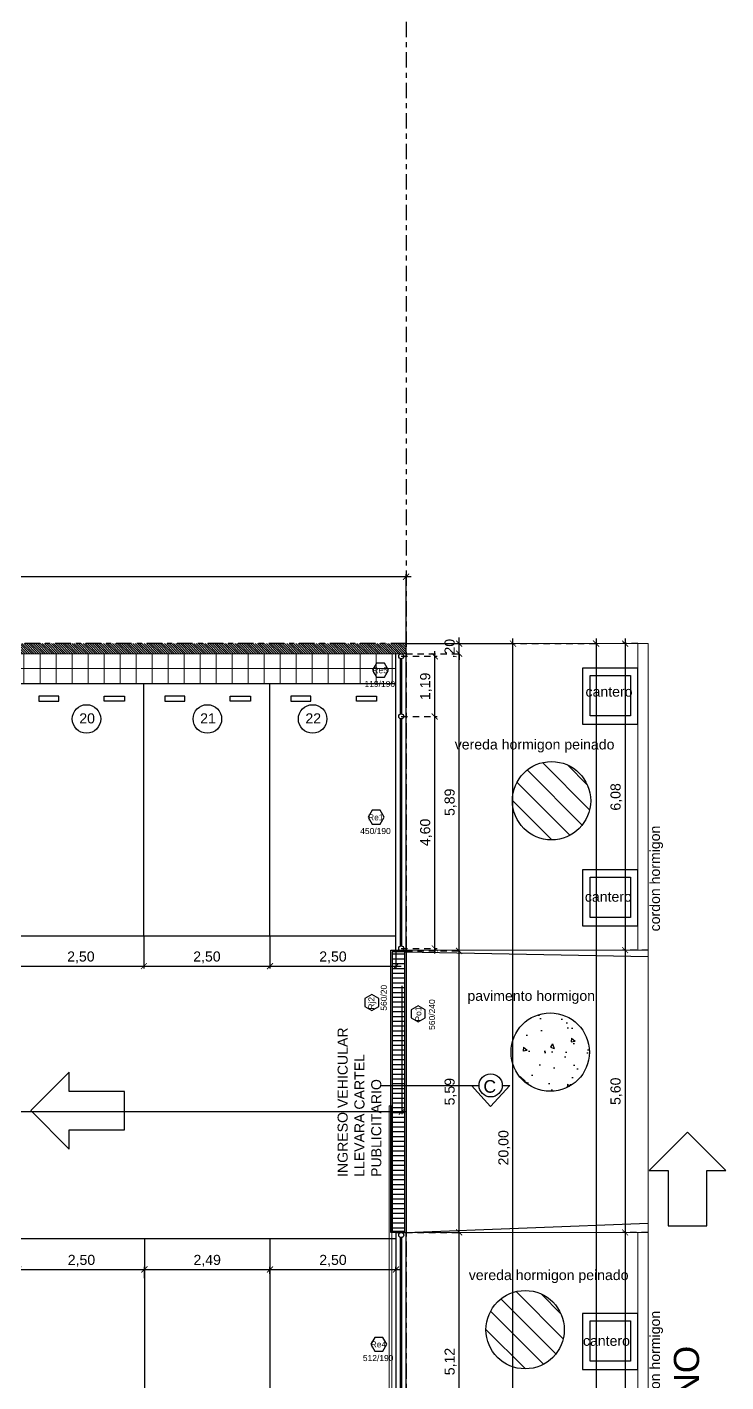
# Model space of a CAD drawing. Header units: metres. Extents: x 1166 to 1459, y -137 to 62.
# Drawn here: x 1329.66 to 1343.52, y -12.56 to 14.31 of the extents above; entities that cross this region are included whole.
import ezdxf

# ---------------------------------------------------------------- set-up
doc = ezdxf.new("R2010")
doc.units = ezdxf.units.M
doc.header["$LTSCALE"] = 0.508
doc.header["$PDMODE"] = 1
doc.header["$PDSIZE"] = -2
doc.linetypes.add('ACAD_ISO10W100', pattern=[18, 12, -3, 0, -3])
doc.linetypes.add('HIDDEN', pattern=[0.375, 0.25, -0.125])
doc.layers.get('0').update_dxf_attribs({"color": 9})
doc.layers.get('Defpoints').update_dxf_attribs({"color": 9})
for name, color, linetype in [('1-EJES', 9, 'ACAD_ISO10W100'), ('2-Corte', 9, 'Continuous'), ('2-Desig-Carp', 9, 'Continuous'), ('2-texto', 9, 'Continuous'), ('3-muros', 9, 'Continuous'), ('3-VISTA', 9, 'Continuous'), ('4-carpinterias', 9, 'Continuous'), ('8-cotas-100', 9, 'Continuous'), ('9-Hatch', 9, 'Continuous'), ('9-Hatch existente', 9, 'Continuous'), ('9-PISOS', 9, 'Continuous'), ('arq 0.09', 9, 'Continuous'), ('arq carpinterias', 9, 'Continuous'), ('arq gris 252', 9, 'Continuous'), ('artef', 9, 'Continuous')]:
    doc.layers.add(name, color=color, linetype=linetype)
doc.styles.add('swiss', font='swissel.ttf')
doc.dimstyles.new('dim-100', dxfattribs={"dimtxt": 0.2, "dimasz": 0.12, "dimexe": 0.05, "dimexo": 0, "dimgap": 0.05, "dimtad": 1, "dimzin": 4, "dimtxsty": 'swiss', "dimblk": 'ARCHTICK', "dimcen": 0.5, "dimdle": 0.1, "dimclrd": 256, "dimclre": 252, "dimclrt": 256, "dimadec": 0, "dimazin": 0, "dimtfac": 1, "dimtix": 1, "dimtmove": 2, "dimatfit": 3, "dimldrblk": 'OPEN30', "dimfxl": 0.05, "dimtolj": 1, "dimtzin": 0, "dimarcsym": 0})

# ---------------------------------------------------------------- blocks, each defined once
blk = doc.blocks.new('_ARCHTICK')
at = {"color": 0, "linetype": 'ByBlock', "const_width": 0.15}
blk.add_lwpolyline([(-0.5, -0.5), (0.5, 0.5)], dxfattribs=at)
blk = doc.blocks.new('*D20')
at = {"layer": '8-cotas-100', "linetype": 'Continuous', "lineweight": -2, "transparency": 16777216}
blk.add_line((1339.295, -18.017), (1339.295, 2.183), dxfattribs=at)
at = {"layer": '8-cotas-100', "color": 252, "linetype": 'Continuous', "lineweight": -2, "transparency": 16777216}
for p, q in [((1337.174, 2.083), (1339.345, 2.083)), ((1337.174, -17.917), (1339.345, -17.917))]:
    blk.add_line(p, q, dxfattribs=at)
at = {"layer": 'Defpoints', "color": 0, "linetype": 'Continuous', "transparency": 16777216}
for p in [(1337.174, 2.083), (1339.295, 2.083), (1337.174, -17.917)]:
    blk.add_point(p, dxfattribs=at)
at = {"layer": '8-cotas-100', "linetype": 'Continuous', "lineweight": -2, "transparency": 16777216, "xscale": 0.12, "yscale": 0.12, "zscale": 0.12}
for p, rotation in [((1339.295, 2.083), 90), ((1339.295, -17.917), 270)]:
    blk.add_blockref('_ARCHTICK', p, dxfattribs=dict(at, rotation=rotation))
at = {"layer": '8-cotas-100', "linetype": 'Continuous', "lineweight": 0, "transparency": 16777216, "insert": (1339.123, -7.917), "char_height": 0.2, "attachment_point": 5, "rotation": 90, "style": 'swiss'}
blk.add_mtext('\\A1;20,00', dxfattribs=at)
blk = doc.blocks.new('_Open30')
at = {"color": 0, "linetype": 'ByBlock', "lineweight": -2}
for p, q in [((-1, 0.27), (0, 0)), ((0, 0), (-1, -0.27)), ((0, 0), (-1, 0))]:
    blk.add_line(p, q, dxfattribs=at)
blk = doc.blocks.new('*D21')
at = {"layer": '8-cotas-100', "linetype": 'Continuous', "lineweight": -2, "transparency": 16777216}
blk.add_line((1337.274, 3.411), (1302.074, 3.411), dxfattribs=at)
at = {"layer": '8-cotas-100', "color": 252, "linetype": 'Continuous', "lineweight": -2, "transparency": 16777216}
for p, q in [((1302.174, 2.083), (1302.174, 3.461)), ((1337.174, 2.083), (1337.174, 3.461))]:
    blk.add_line(p, q, dxfattribs=at)
at = {"layer": 'Defpoints', "color": 0, "linetype": 'Continuous', "transparency": 16777216}
for p in [(1302.174, 3.411), (1302.174, 2.083), (1337.174, 2.083)]:
    blk.add_point(p, dxfattribs=at)
at = {"layer": '8-cotas-100', "linetype": 'Continuous', "lineweight": -2, "transparency": 16777216, "xscale": 0.12, "yscale": 0.12, "zscale": 0.12, "rotation": 180}
blk.add_blockref('_ARCHTICK', (1302.174, 3.411), dxfattribs=at)
at = {"layer": '8-cotas-100', "linetype": 'Continuous', "lineweight": -2, "transparency": 16777216, "xscale": 0.12, "yscale": 0.12, "zscale": 0.12}
blk.add_blockref('_ARCHTICK', (1337.174, 3.411), dxfattribs=at)
at = {"layer": '8-cotas-100', "linetype": 'Continuous', "lineweight": 0, "transparency": 16777216, "insert": (1319.674, 3.583), "char_height": 0.2, "attachment_point": 5, "style": 'swiss'}
blk.add_mtext('\\A1;35,00', dxfattribs=at)
blk = doc.blocks.new('*D71')
at = {"layer": '8-cotas-100', "color": 252, "linetype": 'Continuous', "lineweight": -2, "transparency": 16777216}
for p, q in [((1329.474, -3.717), (1329.474, -4.363)), ((1331.974, -3.717), (1331.974, -4.363))]:
    blk.add_line(p, q, dxfattribs=at)
at = {"layer": '8-cotas-100', "linetype": 'Continuous', "lineweight": -2, "transparency": 16777216}
blk.add_line((1329.374, -4.313), (1332.074, -4.313), dxfattribs=at)
at = {"layer": 'Defpoints', "color": 0, "linetype": 'Continuous', "transparency": 16777216}
for p in [(1329.474, -3.717), (1331.974, -3.717), (1331.974, -4.313)]:
    blk.add_point(p, dxfattribs=at)
at = {"layer": '8-cotas-100', "linetype": 'Continuous', "lineweight": -2, "transparency": 16777216, "xscale": 0.12, "yscale": 0.12, "zscale": 0.12, "rotation": 180}
blk.add_blockref('_ARCHTICK', (1329.474, -4.313), dxfattribs=at)
at = {"layer": '8-cotas-100', "linetype": 'Continuous', "lineweight": -2, "transparency": 16777216, "xscale": 0.12, "yscale": 0.12, "zscale": 0.12}
blk.add_blockref('_ARCHTICK', (1331.974, -4.313), dxfattribs=at)
at = {"layer": '8-cotas-100', "linetype": 'Continuous', "lineweight": 0, "transparency": 16777216, "insert": (1330.724, -4.141), "char_height": 0.2, "attachment_point": 5, "style": 'swiss'}
blk.add_mtext('\\A1;2,50', dxfattribs=at)
blk = doc.blocks.new('*D72')
at = {"layer": '8-cotas-100', "color": 252, "linetype": 'Continuous', "lineweight": -2, "transparency": 16777216}
for p, q in [((1331.974, -3.717), (1331.974, -4.363)), ((1334.474, -3.717), (1334.474, -4.363))]:
    blk.add_line(p, q, dxfattribs=at)
at = {"layer": '8-cotas-100', "linetype": 'Continuous', "lineweight": -2, "transparency": 16777216}
blk.add_line((1331.874, -4.313), (1334.574, -4.313), dxfattribs=at)
at = {"layer": 'Defpoints', "color": 0, "linetype": 'Continuous', "transparency": 16777216}
for p in [(1331.974, -3.717), (1334.474, -3.717), (1334.474, -4.313)]:
    blk.add_point(p, dxfattribs=at)
at = {"layer": '8-cotas-100', "linetype": 'Continuous', "lineweight": -2, "transparency": 16777216, "xscale": 0.12, "yscale": 0.12, "zscale": 0.12, "rotation": 180}
blk.add_blockref('_ARCHTICK', (1331.974, -4.313), dxfattribs=at)
at = {"layer": '8-cotas-100', "linetype": 'Continuous', "lineweight": -2, "transparency": 16777216, "xscale": 0.12, "yscale": 0.12, "zscale": 0.12}
blk.add_blockref('_ARCHTICK', (1334.474, -4.313), dxfattribs=at)
at = {"layer": '8-cotas-100', "linetype": 'Continuous', "lineweight": 0, "transparency": 16777216, "insert": (1333.224, -4.141), "char_height": 0.2, "attachment_point": 5, "style": 'swiss'}
blk.add_mtext('\\A1;2,50', dxfattribs=at)
blk = doc.blocks.new('*D73')
at = {"layer": '8-cotas-100', "color": 252, "linetype": 'Continuous', "lineweight": -2, "transparency": 16777216}
for p, q in [((1302.174, -4.705), (1302.174, -7.249)), ((1337.091, -4.705), (1337.091, -7.249))]:
    blk.add_line(p, q, dxfattribs=at)
at = {"layer": '8-cotas-100', "linetype": 'Continuous', "lineweight": -2, "transparency": 16777216}
blk.add_line((1302.074, -7.199), (1337.191, -7.199), dxfattribs=at)
at = {"layer": 'Defpoints', "color": 0, "linetype": 'Continuous', "transparency": 16777216}
for p in [(1302.174, -4.705), (1337.091, -4.705), (1337.091, -7.199)]:
    blk.add_point(p, dxfattribs=at)
at = {"layer": '8-cotas-100', "linetype": 'Continuous', "lineweight": -2, "transparency": 16777216, "xscale": 0.12, "yscale": 0.12, "zscale": 0.12, "rotation": 180}
blk.add_blockref('_ARCHTICK', (1302.174, -7.199), dxfattribs=at)
at = {"layer": '8-cotas-100', "linetype": 'Continuous', "lineweight": -2, "transparency": 16777216, "xscale": 0.12, "yscale": 0.12, "zscale": 0.12}
blk.add_blockref('_ARCHTICK', (1337.091, -7.199), dxfattribs=at)
at = {"layer": '8-cotas-100', "linetype": 'Continuous', "lineweight": 0, "transparency": 16777216, "insert": (1319.632, -7.027), "char_height": 0.2, "attachment_point": 5, "style": 'swiss'}
blk.add_mtext('\\A1;34,92', dxfattribs=at)
blk = doc.blocks.new('*D76')
at = {"layer": '8-cotas-100', "linetype": 'Continuous', "lineweight": -2, "transparency": 16777216}
blk.add_line((1329.385, -10.331), (1332.085, -10.331), dxfattribs=at)
at = {"layer": '8-cotas-100', "color": 252, "linetype": 'Continuous', "lineweight": -2, "transparency": 16777216}
for p, q in [((1329.485, -10.5), (1329.485, -10.281)), ((1331.985, -10.5), (1331.985, -10.281))]:
    blk.add_line(p, q, dxfattribs=at)
at = {"layer": 'Defpoints', "color": 0, "linetype": 'Continuous', "transparency": 16777216}
for p in [(1331.985, -10.331), (1329.485, -10.5), (1331.985, -10.5)]:
    blk.add_point(p, dxfattribs=at)
at = {"layer": '8-cotas-100', "linetype": 'Continuous', "lineweight": -2, "transparency": 16777216, "xscale": 0.12, "yscale": 0.12, "zscale": 0.12, "rotation": 180}
blk.add_blockref('_ARCHTICK', (1329.485, -10.331), dxfattribs=at)
at = {"layer": '8-cotas-100', "linetype": 'Continuous', "lineweight": -2, "transparency": 16777216, "xscale": 0.12, "yscale": 0.12, "zscale": 0.12}
blk.add_blockref('_ARCHTICK', (1331.985, -10.331), dxfattribs=at)
at = {"layer": '8-cotas-100', "linetype": 'Continuous', "lineweight": 0, "transparency": 16777216, "insert": (1330.735, -10.159), "char_height": 0.2, "attachment_point": 5, "style": 'swiss'}
blk.add_mtext('\\A1;2,50', dxfattribs=at)
blk = doc.blocks.new('*D131')
at = {"layer": '8-cotas-100', "linetype": 'Continuous', "lineweight": -2, "transparency": 16777216}
blk.add_line((1331.885, -10.331), (1334.574, -10.331), dxfattribs=at)
at = {"layer": '8-cotas-100', "color": 252, "linetype": 'Continuous', "lineweight": -2, "transparency": 16777216}
for p, q in [((1331.985, -10.5), (1331.985, -10.281)), ((1334.474, -10.416), (1334.474, -10.281))]:
    blk.add_line(p, q, dxfattribs=at)
at = {"layer": 'Defpoints', "color": 0, "linetype": 'Continuous', "transparency": 16777216}
for p in [(1334.474, -10.331), (1334.474, -10.416), (1331.985, -10.5)]:
    blk.add_point(p, dxfattribs=at)
at = {"layer": '8-cotas-100', "linetype": 'Continuous', "lineweight": -2, "transparency": 16777216, "xscale": 0.12, "yscale": 0.12, "zscale": 0.12, "rotation": 180}
blk.add_blockref('_ARCHTICK', (1331.985, -10.331), dxfattribs=at)
at = {"layer": '8-cotas-100', "linetype": 'Continuous', "lineweight": -2, "transparency": 16777216, "xscale": 0.12, "yscale": 0.12, "zscale": 0.12}
blk.add_blockref('_ARCHTICK', (1334.474, -10.331), dxfattribs=at)
at = {"layer": '8-cotas-100', "linetype": 'Continuous', "lineweight": 0, "transparency": 16777216, "insert": (1333.229, -10.159), "char_height": 0.2, "attachment_point": 5, "style": 'swiss'}
blk.add_mtext('\\A1;2,49', dxfattribs=at)
blk = doc.blocks.new('*D132')
at = {"layer": '8-cotas-100', "linetype": 'Continuous', "lineweight": -2, "transparency": 16777216}
blk.add_line((1334.374, -10.331), (1337.074, -10.331), dxfattribs=at)
at = {"layer": '8-cotas-100', "color": 252, "linetype": 'Continuous', "lineweight": -2, "transparency": 16777216}
for p, q in [((1334.474, -10.416), (1334.474, -10.281)), ((1336.974, -10.331), (1336.974, -10.281))]:
    blk.add_line(p, q, dxfattribs=at)
at = {"layer": 'Defpoints', "color": 0, "linetype": 'Continuous', "transparency": 16777216}
for p in [(1334.474, -10.416), (1336.974, -10.331), (1336.974, -10.331)]:
    blk.add_point(p, dxfattribs=at)
at = {"layer": '8-cotas-100', "linetype": 'Continuous', "lineweight": -2, "transparency": 16777216, "xscale": 0.12, "yscale": 0.12, "zscale": 0.12, "rotation": 180}
blk.add_blockref('_ARCHTICK', (1334.474, -10.331), dxfattribs=at)
at = {"layer": '8-cotas-100', "linetype": 'Continuous', "lineweight": -2, "transparency": 16777216, "xscale": 0.12, "yscale": 0.12, "zscale": 0.12}
blk.add_blockref('_ARCHTICK', (1336.974, -10.331), dxfattribs=at)
at = {"layer": '8-cotas-100', "linetype": 'Continuous', "lineweight": 0, "transparency": 16777216, "insert": (1335.724, -10.159), "char_height": 0.2, "attachment_point": 5, "style": 'swiss'}
blk.add_mtext('\\A1;2,50', dxfattribs=at)
blk = doc.blocks.new('*D197')
at = {"layer": '8-cotas-100', "color": 252, "linetype": 'Continuous', "lineweight": -2, "transparency": 16777216}
for p, q in [((1334.474, -3.717), (1334.474, -4.363)), ((1336.974, -4.011), (1336.974, -4.363))]:
    blk.add_line(p, q, dxfattribs=at)
at = {"layer": '8-cotas-100', "linetype": 'Continuous', "lineweight": -2, "transparency": 16777216}
blk.add_line((1334.374, -4.313), (1337.074, -4.313), dxfattribs=at)
at = {"layer": 'Defpoints', "color": 0, "linetype": 'Continuous', "transparency": 16777216}
for p in [(1334.474, -3.717), (1336.974, -4.011), (1336.974, -4.313)]:
    blk.add_point(p, dxfattribs=at)
at = {"layer": '8-cotas-100', "linetype": 'Continuous', "lineweight": -2, "transparency": 16777216, "xscale": 0.12, "yscale": 0.12, "zscale": 0.12, "rotation": 180}
blk.add_blockref('_ARCHTICK', (1334.474, -4.313), dxfattribs=at)
at = {"layer": '8-cotas-100', "linetype": 'Continuous', "lineweight": -2, "transparency": 16777216, "xscale": 0.12, "yscale": 0.12, "zscale": 0.12}
blk.add_blockref('_ARCHTICK', (1336.974, -4.313), dxfattribs=at)
at = {"layer": '8-cotas-100', "linetype": 'Continuous', "lineweight": 0, "transparency": 16777216, "insert": (1335.724, -4.141), "char_height": 0.2, "attachment_point": 5, "style": 'swiss'}
blk.add_mtext('\\A1;2,50', dxfattribs=at)
blk = doc.blocks.new('*D239')
at = {"layer": '3-muros', "color": 252, "linetype": 'HIDDEN', "lineweight": -2, "transparency": 16777216}
for p, q in [((1337.174, -9.596), (1338.277, -9.596)), ((1337.194, -14.717), (1338.277, -14.717))]:
    blk.add_line(p, q, dxfattribs=at)
at = {"layer": '3-muros', "linetype": 'Continuous', "lineweight": -2, "transparency": 16777216}
blk.add_line((1338.227, -14.817), (1338.227, -9.496), dxfattribs=at)
at = {"layer": 'Defpoints', "color": 0, "linetype": 'Continuous', "transparency": 16777216}
for p in [(1337.174, -9.596), (1338.227, -9.596), (1337.194, -14.717)]:
    blk.add_point(p, dxfattribs=at)
at = {"layer": '3-muros', "linetype": 'Continuous', "lineweight": -2, "transparency": 16777216, "xscale": 0.12, "yscale": 0.12, "zscale": 0.12}
for p, rotation in [((1338.227, -9.596), 90), ((1338.227, -14.717), 270)]:
    blk.add_blockref('_ARCHTICK', p, dxfattribs=dict(at, rotation=rotation))
at = {"layer": '3-muros', "linetype": 'Continuous', "lineweight": 0, "transparency": 16777216, "insert": (1338.056, -12.157), "char_height": 0.2, "attachment_point": 5, "rotation": 90, "style": 'swiss'}
blk.add_mtext('\\A1;5,12', dxfattribs=at)
blk = doc.blocks.new('*D240')
at = {"layer": '3-muros', "color": 252, "linetype": 'HIDDEN', "lineweight": -2, "transparency": 16777216}
for p, q in [((1337.174, -4.011), (1338.277, -4.011)), ((1337.174, -9.596), (1338.277, -9.596))]:
    blk.add_line(p, q, dxfattribs=at)
at = {"layer": '3-muros', "linetype": 'Continuous', "lineweight": -2, "transparency": 16777216}
blk.add_line((1338.227, -9.696), (1338.227, -3.911), dxfattribs=at)
at = {"layer": 'Defpoints', "color": 0, "linetype": 'Continuous', "transparency": 16777216}
for p in [(1337.174, -4.011), (1338.227, -4.011), (1337.174, -9.596)]:
    blk.add_point(p, dxfattribs=at)
at = {"layer": '3-muros', "linetype": 'Continuous', "lineweight": -2, "transparency": 16777216, "xscale": 0.12, "yscale": 0.12, "zscale": 0.12}
for p, rotation in [((1338.227, -4.011), 90), ((1338.227, -9.596), 270)]:
    blk.add_blockref('_ARCHTICK', p, dxfattribs=dict(at, rotation=rotation))
at = {"layer": '3-muros', "linetype": 'Continuous', "lineweight": 0, "transparency": 16777216, "insert": (1338.056, -6.804), "char_height": 0.2, "attachment_point": 5, "rotation": 90, "style": 'swiss'}
blk.add_mtext('\\A1;5,59', dxfattribs=at)
blk = doc.blocks.new('*D241')
at = {"layer": '3-muros', "color": 252, "linetype": 'HIDDEN', "lineweight": -2, "transparency": 16777216}
for p, q in [((1337.174, 1.883), (1338.277, 1.883)), ((1337.174, -4.011), (1338.277, -4.011))]:
    blk.add_line(p, q, dxfattribs=at)
at = {"layer": '3-muros', "linetype": 'Continuous', "lineweight": -2, "transparency": 16777216}
blk.add_line((1338.227, -4.111), (1338.227, 1.983), dxfattribs=at)
at = {"layer": 'Defpoints', "color": 0, "linetype": 'Continuous', "transparency": 16777216}
for p in [(1337.174, 1.883), (1338.227, 1.883), (1337.174, -4.011)]:
    blk.add_point(p, dxfattribs=at)
at = {"layer": '3-muros', "linetype": 'Continuous', "lineweight": -2, "transparency": 16777216, "xscale": 0.12, "yscale": 0.12, "zscale": 0.12}
for p, rotation in [((1338.227, 1.883), 90), ((1338.227, -4.011), 270)]:
    blk.add_blockref('_ARCHTICK', p, dxfattribs=dict(at, rotation=rotation))
at = {"layer": '3-muros', "linetype": 'Continuous', "lineweight": 0, "transparency": 16777216, "insert": (1338.056, -1.064), "char_height": 0.2, "attachment_point": 5, "rotation": 90, "style": 'swiss'}
blk.add_mtext('\\A1;5,89', dxfattribs=at)
blk = doc.blocks.new('*D242')
at = {"layer": '3-muros', "linetype": 'Continuous', "lineweight": -2, "transparency": 16777216}
for p, q in [((1338.227, 2.083), (1338.227, 2.203)), ((1338.227, 1.883), (1338.227, 2.083)), ((1338.227, 1.883), (1338.227, 1.763))]:
    blk.add_line(p, q, dxfattribs=at)
at = {"layer": '3-muros', "color": 252, "linetype": 'HIDDEN', "lineweight": -2, "transparency": 16777216}
for p, q in [((1337.174, 2.083), (1338.277, 2.083)), ((1337.174, 1.883), (1338.277, 1.883))]:
    blk.add_line(p, q, dxfattribs=at)
at = {"layer": 'Defpoints', "color": 0, "linetype": 'Continuous', "transparency": 16777216}
for p in [(1337.174, 2.083), (1337.174, 1.883), (1338.227, 2.083)]:
    blk.add_point(p, dxfattribs=at)
at = {"layer": '3-muros', "linetype": 'Continuous', "lineweight": -2, "transparency": 16777216, "xscale": 0.12, "yscale": 0.12, "zscale": 0.12}
for p, rotation in [((1338.227, 2.083), 270), ((1338.227, 1.883), 90)]:
    blk.add_blockref('_ARCHTICK', p, dxfattribs=dict(at, rotation=rotation))
at = {"layer": '3-muros', "linetype": 'Continuous', "lineweight": 0, "transparency": 16777216, "insert": (1338.056, 1.983), "char_height": 0.2, "attachment_point": 5, "rotation": 90, "style": 'swiss'}
blk.add_mtext('\\A1;,20', dxfattribs=at)
blk = doc.blocks.new('*D535')
at = {"layer": '8-cotas-100', "color": 252, "linetype": 'HIDDEN', "lineweight": -2, "transparency": 16777216}
for p, q in [((1337.078, 0.639), (1337.792, 0.639)), ((1337.078, -3.961), (1337.792, -3.961))]:
    blk.add_line(p, q, dxfattribs=at)
at = {"layer": '8-cotas-100', "lineweight": -2, "transparency": 16777216}
blk.add_line((1337.742, -4.061), (1337.742, 0.739), dxfattribs=at)
at = {"layer": 'Defpoints', "color": 0, "transparency": 16777216}
for p in [(1337.078, 0.639), (1337.742, 0.639), (1337.078, -3.961)]:
    blk.add_point(p, dxfattribs=at)
at = {"layer": '8-cotas-100', "lineweight": -2, "transparency": 16777216, "xscale": 0.12, "yscale": 0.12, "zscale": 0.12}
for p, rotation in [((1337.742, 0.639), 90), ((1337.742, -3.961), 270)]:
    blk.add_blockref('_ARCHTICK', p, dxfattribs=dict(at, rotation=rotation))
at = {"layer": '8-cotas-100', "transparency": 16777216, "insert": (1337.571, -1.661), "char_height": 0.2, "attachment_point": 5, "rotation": 90, "style": 'swiss'}
blk.add_mtext('\\A1;4,60', dxfattribs=at)
blk = doc.blocks.new('*D536')
at = {"layer": '8-cotas-100', "lineweight": -2, "transparency": 16777216}
blk.add_line((1337.742, 0.539), (1337.742, 1.933), dxfattribs=at)
at = {"layer": '8-cotas-100', "color": 252, "linetype": 'HIDDEN', "lineweight": -2, "transparency": 16777216}
for p, q in [((1337.078, 1.833), (1337.792, 1.833)), ((1337.078, 0.639), (1337.792, 0.639))]:
    blk.add_line(p, q, dxfattribs=at)
at = {"layer": 'Defpoints', "color": 0, "transparency": 16777216}
for p in [(1337.078, 1.833), (1337.742, 1.833), (1337.078, 0.639)]:
    blk.add_point(p, dxfattribs=at)
at = {"layer": '8-cotas-100', "lineweight": -2, "transparency": 16777216, "xscale": 0.12, "yscale": 0.12, "zscale": 0.12}
for p, rotation in [((1337.742, 1.833), 90), ((1337.742, 0.639), 270)]:
    blk.add_blockref('_ARCHTICK', p, dxfattribs=dict(at, rotation=rotation))
at = {"layer": '8-cotas-100', "transparency": 16777216, "insert": (1337.571, 1.236), "char_height": 0.2, "attachment_point": 5, "rotation": 90, "style": 'swiss'}
blk.add_mtext('\\A1;1,19', dxfattribs=at)
blk = doc.blocks.new('*D543')
at = {"layer": '8-cotas-100', "lineweight": -2, "transparency": 16777216}
blk.add_line((1340.942, 2.183), (1340.942, -35.017), dxfattribs=at)
at = {"layer": '8-cotas-100', "color": 252, "linetype": 'HIDDEN', "lineweight": -2, "transparency": 16777216}
for p, q in [((1337.174, 2.083), (1340.992, 2.083)), ((1337.174, -34.917), (1340.992, -34.917))]:
    blk.add_line(p, q, dxfattribs=at)
at = {"layer": 'Defpoints', "color": 0, "transparency": 16777216}
for p in [(1337.174, 2.083), (1337.174, -34.917), (1340.942, -34.917)]:
    blk.add_point(p, dxfattribs=at)
at = {"layer": '8-cotas-100', "lineweight": -2, "transparency": 16777216, "xscale": 0.12, "yscale": 0.12, "zscale": 0.12}
for p, rotation in [((1340.942, 2.083), 90), ((1340.942, -34.917), 270)]:
    blk.add_blockref('_ARCHTICK', p, dxfattribs=dict(at, rotation=rotation))
at = {"layer": '8-cotas-100', "transparency": 16777216, "insert": (1340.77, -16.417), "char_height": 0.2, "attachment_point": 5, "rotation": 90, "style": 'swiss'}
blk.add_mtext('\\A1;37,00', dxfattribs=at)
blk = doc.blocks.new('*D570')
at = {"layer": '8-cotas-100', "lineweight": -2, "transparency": 16777216}
blk.add_line((1341.519, 2.183), (1341.519, -4.096), dxfattribs=at)
at = {"layer": '8-cotas-100', "color": 252, "linetype": 'HIDDEN', "lineweight": -2, "transparency": 16777216}
for p, q in [((1341.774, 2.083), (1341.469, 2.083)), ((1341.976, -3.996), (1341.469, -3.996))]:
    blk.add_line(p, q, dxfattribs=at)
at = {"layer": 'Defpoints', "color": 0, "transparency": 16777216}
for p in [(1341.774, 2.083), (1341.519, -3.996), (1341.976, -3.996)]:
    blk.add_point(p, dxfattribs=at)
at = {"layer": '8-cotas-100', "lineweight": -2, "transparency": 16777216, "xscale": 0.12, "yscale": 0.12, "zscale": 0.12}
for p, rotation in [((1341.519, 2.083), 90), ((1341.519, -3.996), 270)]:
    blk.add_blockref('_ARCHTICK', p, dxfattribs=dict(at, rotation=rotation))
at = {"layer": '8-cotas-100', "transparency": 16777216, "insert": (1341.347, -0.957), "char_height": 0.2, "attachment_point": 5, "rotation": 90, "style": 'swiss'}
blk.add_mtext('\\A1;6,08', dxfattribs=at)
blk = doc.blocks.new('*D571')
at = {"layer": '8-cotas-100', "color": 252, "linetype": 'HIDDEN', "lineweight": -2, "transparency": 16777216}
for p, q in [((1341.976, -3.996), (1341.469, -3.996)), ((1341.974, -9.596), (1341.469, -9.596))]:
    blk.add_line(p, q, dxfattribs=at)
at = {"layer": '8-cotas-100', "lineweight": -2, "transparency": 16777216}
blk.add_line((1341.519, -3.896), (1341.519, -9.696), dxfattribs=at)
at = {"layer": 'Defpoints', "color": 0, "transparency": 16777216}
for p in [(1341.976, -3.996), (1341.519, -9.596), (1341.974, -9.596)]:
    blk.add_point(p, dxfattribs=at)
at = {"layer": '8-cotas-100', "lineweight": -2, "transparency": 16777216, "xscale": 0.12, "yscale": 0.12, "zscale": 0.12}
for p, rotation in [((1341.519, -3.996), 90), ((1341.519, -9.596), 270)]:
    blk.add_blockref('_ARCHTICK', p, dxfattribs=dict(at, rotation=rotation))
at = {"layer": '8-cotas-100', "transparency": 16777216, "insert": (1341.347, -6.796), "char_height": 0.2, "attachment_point": 5, "rotation": 90, "style": 'swiss'}
blk.add_mtext('\\A1;5,60', dxfattribs=at)
blk = doc.blocks.new('*D572')
at = {"layer": '8-cotas-100', "color": 252, "linetype": 'HIDDEN', "lineweight": -2, "transparency": 16777216}
for p, q in [((1341.974, -9.596), (1341.469, -9.596)), ((1341.974, -17.917), (1341.469, -17.917))]:
    blk.add_line(p, q, dxfattribs=at)
at = {"layer": '8-cotas-100', "lineweight": -2, "transparency": 16777216}
blk.add_line((1341.519, -9.496), (1341.519, -18.017), dxfattribs=at)
at = {"layer": 'Defpoints', "color": 0, "transparency": 16777216}
for p in [(1341.974, -9.596), (1341.519, -17.917), (1341.974, -17.917)]:
    blk.add_point(p, dxfattribs=at)
at = {"layer": '8-cotas-100', "lineweight": -2, "transparency": 16777216, "xscale": 0.12, "yscale": 0.12, "zscale": 0.12}
for p, rotation in [((1341.519, -9.596), 90), ((1341.519, -17.917), 270)]:
    blk.add_blockref('_ARCHTICK', p, dxfattribs=dict(at, rotation=rotation))
at = {"layer": '8-cotas-100', "transparency": 16777216, "insert": (1341.347, -13.757), "char_height": 0.2, "attachment_point": 5, "rotation": 90, "style": 'swiss'}
blk.add_mtext('\\A1;8,32', dxfattribs=at)

msp = doc.modelspace()

# ---------------------------------------------------------------- hatches: boundary and pattern name
at = {"layer": '9-Hatch', "linetype": 'Continuous', "lineweight": 0}
h = msp.add_hatch(dxfattribs=at)
h.set_pattern_fill('NET', color=256, scale=0.1)
h.set_pattern_definition([(0, (-2, 0), (0, 0.3175), []), (90, (-2, 0), (-0.3175, 0), [])])
h.paths.add_polyline_path([(1336.974, 1.883), (1301.774, 1.883), (1301.774, 1.283), (1334.474, 1.283), (1336.974, 1.283)])
h.paths.add_polyline_path([(1325.254, 1.299), (1325.254, 1.847), (1324.826, 1.847), (1324.826, 1.299)], flags=16)
at = {"layer": '9-Hatch'}
h = msp.add_hatch(dxfattribs=at)
h.set_pattern_fill('ANSI31', color=256, scale=0.1, angle=-90)
h.set_pattern_definition([(315, (0, 10.52472), (0.2245064, 0.2245064), [])])
h.paths.add_polyline_path([(1340.059, -1.81, 1), (1340.059, -0.256, 1)])
h = msp.add_hatch(dxfattribs=at)
h.set_pattern_fill('AR-CONC', color=256, scale=0.005, angle=-90)
h.set_pattern_definition([(320, (1594.83286, 377.26426), (-0.0796954, -0.9109233), [0.09525, -1.04775]), (265, (1594.8329, 377.2643), (0.9552842, 0.1762171), [0.0762, -0.838203]), (10.45144, (1594.8262, 377.18835), (0.8755888, -0.7347062), [0.08095, -0.8904512]), (316.1842, (1595.0869, 377.2643), (-0.2102116, -1.3553952), [0.142875, -1.571625]), (6.63556, (1595.0693, 377.1513), (1.2371306, -1.1870207), [0.121425, -1.335678]), (261.18415, (1595.0869, 377.2643), (1.2371306, -1.1870207), [0.1143, -1.2572987]), (291, (1595.02336, 377.13726), (-0.511326, -0.758072), [0.09525, -1.04775]), (236, (1595.0234, 377.1373), (0.9209398, -0.3090101), [0.0762, -0.8382]), (341.45144, (1594.98075, 377.0741), (0.4096138, -1.0670821), [0.08095, -0.8904497]), (307.5, (1594.83286, 377.26426), (0.4227752, -0.01544302), [0, -0.82804, 0, -0.8509, 0, -0.841375]), (277.5, (1594.83286, 377.26426), (0.50090287, -0.3340983), [0, -0.48514, 0, -0.80899, 0, -0.320675]), (237.5, (1594.83286, 377.54747), (-0.02864372, -0.67795298), [0, -0.3175, 0, -0.9906, 0, -1.31445]), (227.5, (1594.83286, 377.67447), (0.12713246, -0.7406459), [0, -0.41275, 0, -0.65786, 0, -0.93345])])
h.paths.add_polyline_path([(1340.033, -6.796, 1), (1340.033, -5.242, 1)])
h = msp.add_hatch(dxfattribs=at)
h.set_pattern_fill('ANSI31', color=256, scale=0.1, angle=-90)
h.set_pattern_definition([(315, (-0.5233, 0.03268), (0.2245064, 0.2245064), [])])
h.paths.add_polyline_path([(1339.536, -12.302, 1), (1339.536, -10.748, 1)])
at = {"layer": '9-Hatch existente', "linetype": 'Continuous', "lineweight": 0}
h = msp.add_hatch(dxfattribs=at)
h.set_pattern_fill('ANSI31', color=256, scale=0.01, angle=-90)
h.paths.add_polyline_path([(1337.174, 2.083), (1302.174, 2.083), (1302.174, 1.883), (1337.174, 1.883)])
at = {"layer": 'arq gris 252', "ltscale": 0.001}
h = msp.add_hatch(dxfattribs=at)
h.set_pattern_fill('ANSI31', color=256, scale=0.03, angle=135, style=0)
h.set_pattern_definition([(180, (1299.25649, -1319.56989), (0, -0.09525), [])])
h.paths.add_polyline_path([(1337.148, -9.571), (1337.148, -4.029), (1336.898, -4.029), (1336.898, -9.571)])

# ---------------------------------------------------------------- linework, layer by layer
at = {"layer": '1-EJES', "linetype": 'ACAD_ISO10W100', "ltscale": 0.05}
for p, q in [((1337.174, 59.173), (1337.174, -15.541)), ((1337.174, 2.083), (1302.174, 2.083))]:
    msp.add_line(p, q, dxfattribs=at)
at = {"layer": '2-Corte'}
for p, q in [((1336.661, -6.679), (1338.546, -6.679)), ((1338.469, -6.679), (1338.622, -6.679)), ((1338.469, -6.679), (1338.852, -7.096)), ((1339.235, -6.679), (1338.852, -7.096)), ((1339.082, -6.679), (1339.235, -6.679))]:
    msp.add_line(p, q, dxfattribs=at)
msp.add_circle((1338.852, -6.679), 0.23, dxfattribs=at)
at = {"layer": '2-texto'}
for points in [[(1330.491, -6.417), (1329.728, -7.18), (1330.491, -7.942), (1330.491, -7.561), (1331.588, -7.561), (1331.588, -6.798), (1330.491, -6.798)], [(1343.518, -8.368), (1342.755, -7.605), (1341.993, -8.368), (1342.374, -8.368), (1342.374, -9.465), (1343.137, -9.465), (1343.137, -8.368)]]:
    msp.add_lwpolyline(points, close=True, dxfattribs=at)
for centre in [(1330.835, 0.589), (1333.233, 0.589), (1335.32, 0.589)]:
    msp.add_circle(centre, 0.283, dxfattribs=at)
at = {"layer": '3-muros', "linetype": 'Continuous', "lineweight": 0}
msp.add_line((1337.174, 1.883), (1302.174, 1.883), dxfattribs=at)
at = {"layer": '3-VISTA'}
for points in [[(1340.674, 0.488), (1341.774, 0.488), (1341.774, 1.599), (1340.674, 1.599)], [(1340.824, 1.449), (1341.624, 1.449), (1341.624, 0.649), (1340.824, 0.649)], [(1340.674, -3.512), (1341.774, -3.512), (1341.774, -2.401), (1340.674, -2.401)], [(1340.824, -2.551), (1341.624, -2.551), (1341.624, -3.351), (1340.824, -3.351)], [(1340.674, -12.313), (1341.774, -12.313), (1341.774, -11.202), (1340.674, -11.202)], [(1340.824, -11.352), (1341.624, -11.352), (1341.624, -12.152), (1340.824, -12.152)]]:
    msp.add_lwpolyline(points, close=True, dxfattribs=at)
at = {"layer": '4-carpinterias'}
for p, q in [((1336.974, -4.011), (1336.974, 1.883)), ((1337.174, -4.011), (1337.174, 2.083)), ((1337.061, 0.686), (1337.061, 1.786)), ((1337.091, 0.688), (1337.091, 1.785)), ((1337.061, -3.914), (1337.061, 0.592)), ((1337.091, -3.912), (1337.091, 0.591)), ((1336.974, -4.011), (1337.174, -4.011)), ((1336.974, -9.596), (1337.174, -9.596)), ((1336.974, -9.596), (1336.974, -14.717)), ((1337.174, -15.541), (1337.174, -9.596)), ((1337.061, -14.615), (1337.061, -9.695)), ((1337.091, -14.614), (1337.091, -9.696))]:
    msp.add_line(p, q, dxfattribs=at)
at = {"layer": '4-carpinterias', "linetype": 'Continuous', "lineweight": 0}
for p, q in [((1337.061, 1.88), (1337.061, 1.883)), ((1337.091, 1.881), (1337.091, 1.883))]:
    msp.add_line(p, q, dxfattribs=at)
msp.add_lwpolyline([(1336.841, -7.082), (1336.841, -13.082), (1336.891, -13.082), (1336.891, -7.082)], close=True, dxfattribs=at)
at = {"layer": '4-carpinterias'}
for centre in [(1337.078, 1.833), (1337.078, 0.639), (1337.078, -3.961), (1337.078, -9.648)]:
    msp.add_circle(centre, 0.05, dxfattribs=at)
at = {"layer": '9-Hatch'}
for centre in [(1340.059, -1.033), (1340.033, -6.019), (1339.536, -11.525)]:
    msp.add_circle(centre, 0.777, dxfattribs=at)
at = {"layer": '9-PISOS', "linetype": 'Continuous', "lineweight": 0}
for p, q in [((1337.174, 2.083), (1341.974, 2.083)), ((1341.774, 2.083), (1341.774, -3.996)), ((1341.974, 2.083), (1341.974, -3.996)), ((1341.974, -9.596), (1341.974, -3.996)), ((1341.774, -9.596), (1341.774, -17.917)), ((1341.974, -9.596), (1341.974, -17.917))]:
    msp.add_line(p, q, dxfattribs=at)
at = {"layer": '9-PISOS', "flags": 128}
for points in [[(1337.148, -4.029), (1341.974, -4.122)], [(1337.174, -9.596), (1341.974, -9.41)]]:
    msp.add_lwpolyline(points, dxfattribs=at)
at = {"layer": '9-PISOS', "linetype": 'Continuous', "lineweight": 0, "flags": 128}
for points in [[(1337.169, -3.996), (1341.974, -3.996)], [(1337.174, -9.596), (1341.974, -9.596)]]:
    msp.add_lwpolyline(points, dxfattribs=at)
at = {"layer": 'arq 0.09', "ltscale": 0.001}
for points in [[(1337.174, -3.996), (1337.174, -9.596), (1336.873, -9.596), (1336.873, -3.996)], [(1337.148, -9.571), (1337.148, -4.029), (1336.898, -4.029), (1336.898, -9.571)]]:
    msp.add_lwpolyline(points, close=True, dxfattribs=at)
at = {"layer": 'arq carpinterias'}
for points in [[(1336.828, 1.557), (1336.748, 1.695), (1336.588, 1.695), (1336.509, 1.557), (1336.588, 1.419), (1336.748, 1.419)], [(1336.742, -1.361), (1336.662, -1.223), (1336.502, -1.223), (1336.423, -1.361), (1336.502, -1.499), (1336.662, -1.499)], [(1336.493, -4.875), (1336.355, -4.954), (1336.355, -5.114), (1336.493, -5.193), (1336.632, -5.114), (1336.632, -4.954)], [(1337.416, -5.101), (1337.278, -5.18), (1337.278, -5.34), (1337.416, -5.419), (1337.554, -5.34), (1337.554, -5.18)], [(1336.794, -11.815), (1336.714, -11.677), (1336.555, -11.677), (1336.475, -11.815), (1336.555, -11.953), (1336.714, -11.953)]]:
    msp.add_lwpolyline(points, close=True, dxfattribs=at)
at = {"layer": 'artef'}
for p, q in [((1336.974, 1.283), (1302.174, 1.283)), ((1331.974, -3.717), (1331.974, 1.283)), ((1334.474, -3.717), (1334.474, 1.283)), ((1336.974, -3.717), (1302.174, -3.717)), ((1321.974, -9.717), (1336.974, -9.717)), ((1331.985, -9.717), (1331.985, -14.717)), ((1334.474, -9.717), (1334.474, -14.717)), ((1336.974, -9.717), (1336.974, -14.717))]:
    msp.add_line(p, q, dxfattribs=at)
for points in [[(1329.888, 0.94), (1330.288, 0.94), (1330.288, 1.04), (1329.888, 1.04)], [(1331.588, 0.94), (1331.188, 0.94), (1331.188, 1.04), (1331.588, 1.04)], [(1332.388, 0.94), (1332.788, 0.94), (1332.788, 1.04), (1332.388, 1.04)], [(1334.088, 0.94), (1333.688, 0.94), (1333.688, 1.04), (1334.088, 1.04)], [(1334.888, 0.94), (1335.288, 0.94), (1335.288, 1.04), (1334.888, 1.04)], [(1336.588, 0.94), (1336.188, 0.94), (1336.188, 1.04), (1336.588, 1.04)]]:
    msp.add_lwpolyline(points, close=True, dxfattribs=at)

# ---------------------------------------------------------------- texts
at = {"layer": '2-Corte', "insert": (1338.708, -6.828), "char_height": 0.25, "width": 1.27676, "attachment_point": 7, "style": 'swiss'}
msp.add_mtext('C', dxfattribs=at)
at = {"layer": '2-Desig-Carp', "char_height": 0.12, "width": 5.11385, "attachment_point": 3, "style": 'swiss'}
for s, insert in [('Re5', (1336.813, 1.616)), ('\\pi-0.36,l0.48,t0.48;{\\fArial|b0|i0|c0|p34;119/190}', (1336.956, 1.344)), ('Re1', (1336.727, -1.302)), ('\\pi-0.36,l0.48,t0.48;{\\fArial|b0|i0|c0|p34;450/190}', (1336.87, -1.574)), ('Re4', (1336.78, -11.756)), ('\\pi-0.36,l0.48,t0.48;{\\fArial|b0|i0|c0|p34;512/190}', (1336.923, -12.028))]:
    msp.add_mtext(s, dxfattribs=dict(at, insert=insert))
at = {"layer": '2-Desig-Carp', "char_height": 0.12, "width": 5.11385, "attachment_point": 3, "rotation": 90, "style": 'swiss'}
for s, insert in [('\\pi-0.36,l0.48,t0.48;{\\fArial|b0|i0|c0|p34;560/20}', (1336.673, -4.685)), ('Rj2', (1336.427, -4.925)), ('\\pi-0.36,l0.48,t0.48;{\\fArial|b0|i0|c0|p34;560/240}', (1337.628, -4.972)), ('Po1', (1337.356, -5.115))]:
    msp.add_mtext(s, dxfattribs=dict(at, insert=insert))
at = {"layer": '2-texto', "insert": (1331.003, 0.701), "char_height": 0.2, "attachment_point": 3, "line_spacing_factor": 0.844561, "style": 'swiss'}
msp.add_mtext('20', dxfattribs=at)
at = {"layer": '2-texto', "char_height": 0.2, "width": 0.45216, "attachment_point": 3, "line_spacing_factor": 0.844561, "style": 'swiss'}
for s, insert in [('21', (1333.401, 0.701)), ('22', (1335.488, 0.701))]:
    msp.add_mtext(s, dxfattribs=dict(at, insert=insert))
at = {"layer": '2-texto', "char_height": 0.2, "width": 6.62475, "attachment_point": 1, "style": 'swiss'}
for s, insert in [('\\pi-0.6,l0.8,t0.8;vereda hormigon peinado', (1337.939, 0.184)), ('\\pi-0.6,l0.8,t0.8;pavimento hormigon', (1338.191, -4.802)), ('\\pi-0.6,l0.8,t0.8;vereda hormigon peinado', (1338.218, -10.341))]:
    msp.add_mtext(s, dxfattribs=dict(at, insert=insert))
at = {"layer": '2-texto', "char_height": 0.2, "width": 6.62475, "attachment_point": 1, "rotation": 90, "style": 'swiss'}
for insert in [(1342.01, -3.824), (1342.01, -13.447)]:
    msp.add_mtext('\\pi-0.6,l0.8,t0.8;cordon hormigon', dxfattribs=dict(at, insert=insert))
at = {"layer": '2-texto', "attachment_point": 1, "rotation": 90, "style": 'swiss'}
for s, width, insert, char_height in [('\\P\\PINGRESO VEHICULAR\\PLLEVARA CARTEL PUBLICITARIO', 3.19644, (1335.149, -8.495), 0.2), ('{\\fArial|b0|i0|c0|p34;CALLE : MORENO}', 13.40179, (1342.486, -17.782), 0.5)]:
    msp.add_mtext_dynamic_manual_height_columns(s, width=width, gutter_width=1, heights=[0], dxfattribs=dict(at, insert=insert, char_height=char_height))
at = {"layer": '9-PISOS', "char_height": 0.2, "width": 6.62475, "attachment_point": 1, "style": 'swiss'}
for insert in [(1338.793, 1.231), (1338.78, -2.836), (1338.742, -11.645)]:
    msp.add_mtext('\\pi1.1407,l0.8,t2.5408;cantero', dxfattribs=dict(at, insert=insert))

# ---------------------------------------------------------------- dimensions: what is measured, and where the dimension line sits
at = {"layer": '3-muros', "linetype": 'Continuous', "lineweight": 0}
for base, p1, p2, picture, middle in [((1338.227, 2.083), (1337.174, 1.883), (1337.174, 2.083), '*D242', (1338.056, 1.983)), ((1338.227, 1.883), (1337.174, -4.011), (1337.174, 1.883), '*D241', (1338.056, -1.064)), ((1338.2275, -4.011), (1337.1736, -9.5963), (1337.1736, -4.011), '*D240', (1338.0559, -6.8037)), ((1338.227, -9.596), (1337.194, -14.717), (1337.174, -9.596), '*D239', (1338.056, -12.157))]:
    dim = msp.add_linear_dim(base=base, p1=p1, p2=p2, angle=90, dimstyle='dim-100', dxfattribs=at)
    dim.commit()
    dim.dimension.update_dxf_attribs({"geometry": picture, "text_midpoint": middle})
at = {"layer": '8-cotas-100', "linetype": 'Continuous', "lineweight": 0}
for base, p1, p2, picture, middle in [((1302.174, 3.411), (1337.174, 2.083), (1302.174, 2.083), '*D21', (1319.674, 3.583)), ((1331.974, -4.313), (1329.474, -3.717), (1331.974, -3.717), '*D71', (1330.724, -4.141)), ((1334.474, -4.313), (1331.974, -3.717), (1334.474, -3.717), '*D72', (1333.224, -4.141)), ((1336.974, -4.313), (1334.474, -3.717), (1336.974, -4.011), '*D197', (1335.724, -4.141)), ((1337.091, -7.199), (1302.174, -4.705), (1337.091, -4.705), '*D73', (1319.632, -7.027)), ((1331.985, -10.331), (1329.485, -10.5), (1331.985, -10.5), '*D76', (1330.735, -10.159)), ((1334.474, -10.331), (1331.985, -10.5), (1334.474, -10.416), '*D131', (1333.229, -10.159)), ((1336.974, -10.331), (1334.474, -10.416), (1336.974, -10.331), '*D132', (1335.724, -10.159))]:
    dim = msp.add_linear_dim(base=base, p1=p1, p2=p2, dimstyle='dim-100', dxfattribs=at)
    dim.commit()
    dim.dimension.update_dxf_attribs({"geometry": picture, "text_midpoint": middle})
dim = msp.add_linear_dim(base=(1339.295, 2.083), p1=(1337.174, -17.917), p2=(1337.174, 2.083), angle=90, dimstyle='dim-100', dxfattribs=at)
dim.commit()
dim.dimension.update_dxf_attribs({"geometry": '*D20', "text_midpoint": (1339.123, -7.917)})
at = {"layer": '8-cotas-100'}
for base, p1, p2, picture, middle in [((1340.942, -34.917), (1337.174, 2.083), (1337.174, -34.917), '*D543', (1340.77, -16.417)), ((1341.519, -3.996), (1341.774, 2.083), (1341.976, -3.996), '*D570', (1341.347, -0.957)), ((1337.742, 1.833), (1337.078, 0.639), (1337.078, 1.833), '*D536', (1337.571, 1.236)), ((1337.742, 0.639), (1337.078, -3.961), (1337.078, 0.639), '*D535', (1337.571, -1.661)), ((1341.519, -9.596), (1341.976, -3.996), (1341.974, -9.596), '*D571', (1341.347, -6.796)), ((1341.519, -17.917), (1341.974, -9.596), (1341.974, -17.917), '*D572', (1341.347, -13.757))]:
    dim = msp.add_linear_dim(base=base, p1=p1, p2=p2, angle=90, dimstyle='dim-100', dxfattribs=at)
    dim.commit()
    dim.dimension.update_dxf_attribs({"geometry": picture, "text_midpoint": middle})

doc.saveas('drawing.dxf')
